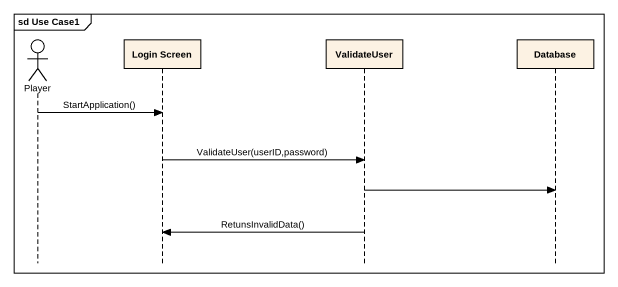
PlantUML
@startuml
mainframe sd Use Case1
hide footbox
actor Player
participant "Login Screen" as Login_Screen
participant ValidateUser
participant "Database" as Database_

Player -> Login_Screen : StartApplication()
Login_Screen -> ValidateUser : ValidateUser(userID,password)
ValidateUser -> Database_
ValidateUser -> Login_Screen : RetunsInvalidData()
@enduml
